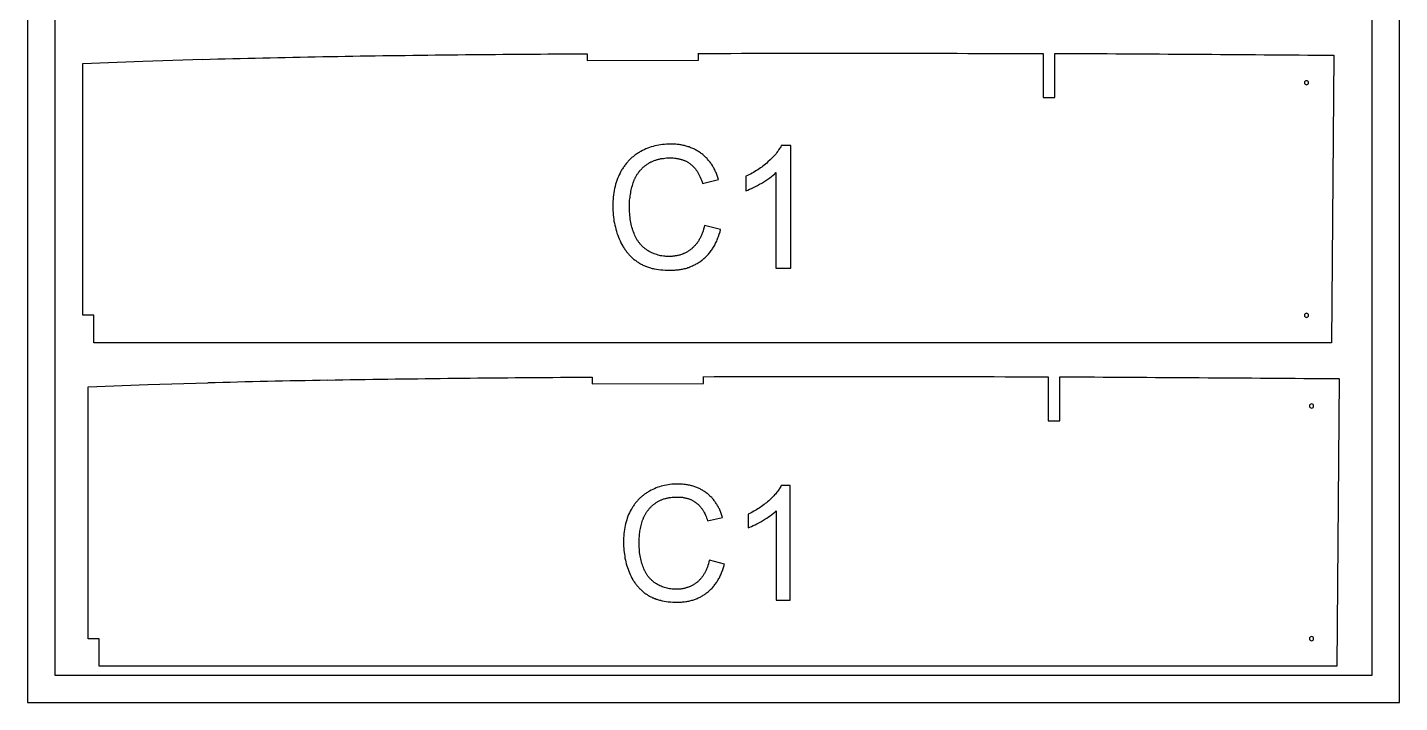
# Model space of a CAD drawing. Extents: x 2494 to 5794, y -1335 to 1258.
# Drawn here: x 2494 to 3494, y 0 to 492 of the extents above; entities that cross this region are included whole.
import ezdxf

# ---------------------------------------------------------------- set-up
doc = ezdxf.new("R2010")
doc.units = 0
for name, color, linetype in [('DH_200_CODES_PART_NUMBERS_', 1, 'CONTINUOUS'), ('DH_200_CUT_PVC_5MM', 7, 'CONTINUOUS'), ('DH_200_HOLES_PVC_5MM', 3, 'CONTINUOUS'), ('PVC_SHEET__5MM', 6, 'CONTINUOUS')]:
    doc.layers.add(name, color=color, linetype=linetype)

msp = doc.modelspace()

# ---------------------------------------------------------------- linework, layer by layer
at = {"layer": 'DH_200_CODES_PART_NUMBERS_'}
for points in [[(2987.8, 347.6), (2987.5, 346.2), (2987.1, 344.8), (2986.7, 343.6), (2986.5, 342.9), (2986.3, 342.3), (2986.1, 341.7), (2985.8, 341.1), (2985.6, 340.5), (2985.3, 339.9), (2985.1, 339.4), (2984.8, 338.8), (2984.5, 338.3), (2984.2, 337.7), (2984, 337.2), (2983.7, 336.7), (2983.3, 336.2), (2983, 335.7), (2982.7, 335.2), (2982.4, 334.7), (2982, 334.3), (2981.7, 333.8), (2981.3, 333.4), (2980.9, 333), (2980.5, 332.6), (2980.1, 332.2), (2979.7, 331.8), (2979.3, 331.4), (2978.9, 331), (2978.5, 330.6), (2978.1, 330.3), (2977.6, 330), (2977.2, 329.6), (2976.7, 329.3), (2976.3, 329), (2975.8, 328.7), (2975.4, 328.4), (2974.9, 328.1), (2974.4, 327.9), (2973.9, 327.6), (2973.4, 327.4), (2972.9, 327.2), (2972.4, 327), (2971.9, 326.7), (2971.4, 326.6), (2970.9, 326.4), (2970.4, 326.2), (2969.8, 326), (2969.3, 325.9), (2968.7, 325.7), (2968.2, 325.6), (2967.6, 325.5), (2967.1, 325.4), (2966.5, 325.3), (2965.9, 325.2), (2965.4, 325.1), (2964.8, 325.1), (2964.2, 325), (2963.6, 325), (2963, 325), (2962.4, 324.9), (2961.8, 324.9), (2960.7, 325), (2959.7, 325), (2958.8, 325.1), (2957.8, 325.2), (2956.8, 325.4), (2955.8, 325.5), (2954.9, 325.7), (2953.9, 326), (2953, 326.3), (2952.1, 326.6), (2951.1, 326.9), (2950.2, 327.3), (2949.3, 327.7), (2948.4, 328.1), (2947.5, 328.6), (2946.7, 329.1), (2946.2, 329.4), (2945.8, 329.7), (2945.4, 330), (2945, 330.2), (2944.6, 330.5), (2944.2, 330.8), (2943.8, 331.2), (2943.4, 331.5), (2943, 331.8), (2942.7, 332.2), (2942.3, 332.5), (2941.9, 332.9), (2941.6, 333.2), (2941.3, 333.6), (2940.9, 334), (2940.6, 334.4), (2940.3, 334.8), (2940, 335.2), (2939.7, 335.6), (2939.4, 336), (2939.1, 336.5), (2938.8, 336.9), (2938.5, 337.4), (2938.3, 337.8), (2938, 338.3), (2937.7, 338.8), (2937.5, 339.2), (2937.3, 339.7), (2937, 340.2), (2936.8, 340.7), (2936.4, 341.8), (2936, 342.8), (2935.6, 343.9), (2935.3, 345), (2934.9, 346.2), (2934.6, 347.3), (2934.4, 348.5), (2934.1, 349.7), (2933.9, 351), (2933.7, 352.2), (2933.5, 353.5), (2933.4, 354.8), (2933.3, 356.1), (2933.2, 357.4), (2933.1, 358.8), (2933.1, 360.2), (2933.1, 361.6), (2933.1, 362.7), (2933.1, 363.8), (2933.2, 364.9), (2933.2, 365.9), (2933.3, 367), (2933.5, 368.1), (2933.6, 369.2), (2933.8, 370.2), (2934, 371.3), (2934.2, 372.4), (2934.4, 373.4), (2934.6, 374.5), (2934.9, 375.5), (2935.2, 376.6), (2935.5, 377.6), (2935.9, 378.6), (2936, 379.2), (2936.2, 379.7), (2936.4, 380.2), (2936.6, 380.7), (2936.8, 381.2), (2937.1, 381.6), (2937.3, 382.1), (2937.5, 382.6), (2937.8, 383), (2938, 383.5), (2938.3, 383.9), (2938.5, 384.4), (2938.8, 384.8), (2939.1, 385.2), (2939.4, 385.7), (2939.7, 386.1), (2940, 386.5), (2940.3, 386.9), (2940.6, 387.3), (2940.9, 387.7), (2941.3, 388.1), (2941.6, 388.4), (2942, 388.8), (2942.4, 389.2), (2942.7, 389.5), (2943.1, 389.9), (2943.5, 390.2), (2943.9, 390.6), (2944.3, 390.9), (2944.7, 391.2), (2945.1, 391.5), (2945.5, 391.8), (2946, 392.1), (2946.4, 392.4), (2946.9, 392.7), (2947.3, 393), (2947.8, 393.3), (2948.2, 393.5), (2948.7, 393.8), (2949.2, 394), (2949.7, 394.2), (2950.2, 394.4), (2950.7, 394.6), (2951.2, 394.8), (2951.7, 395), (2952.2, 395.2), (2952.7, 395.4), (2953.3, 395.5), (2953.8, 395.7), (2954.3, 395.8), (2954.9, 395.9), (2955.5, 396.1), (2956, 396.2), (2956.6, 396.3), (2957.2, 396.4), (2957.8, 396.4), (2958.9, 396.6), (2960.2, 396.7), (2961.4, 396.7), (2962.7, 396.8), (2963.8, 396.7), (2964.9, 396.7), (2965.9, 396.6), (2966.4, 396.5), (2966.9, 396.5), (2967.4, 396.4), (2967.9, 396.3), (2968.4, 396.2), (2968.9, 396.1), (2969.4, 396), (2969.9, 395.9), (2970.4, 395.8), (2970.8, 395.6), (2971.3, 395.5), (2971.7, 395.4), (2972.2, 395.2), (2972.6, 395), (2973.1, 394.8), (2973.5, 394.7), (2973.9, 394.5), (2974.3, 394.3), (2974.8, 394.1), (2975.2, 393.8), (2975.6, 393.6), (2976, 393.4), (2976.3, 393.1), (2976.7, 392.9), (2977.1, 392.6), (2977.5, 392.3), (2977.8, 392), (2978.2, 391.8), (2978.5, 391.5), (2978.9, 391.1), (2979.2, 390.8), (2979.6, 390.5), (2979.9, 390.1), (2980.2, 389.8), (2980.6, 389.4), (2980.9, 389), (2981.2, 388.7), (2981.5, 388.3), (2981.8, 387.9), (2982.1, 387.4), (2982.4, 387), (2982.7, 386.6), (2982.9, 386.1), (2983.2, 385.7), (2983.5, 385.2), (2983.7, 384.7), (2984.2, 383.7), (2984.7, 382.7), (2985.2, 381.6), (2985.6, 380.5), (2986, 379.4), (2986.4, 378.2), (2998, 380.9), (2997.6, 382.4), (2997.3, 383.2), (2997, 383.9), (2996.8, 384.6), (2996.5, 385.3), (2996.2, 386), (2995.9, 386.7), (2995.6, 387.4), (2995.3, 388.1), (2994.9, 388.7), (2994.6, 389.4), (2994.2, 390), (2993.8, 390.6), (2993.5, 391.3), (2993.1, 391.9), (2992.7, 392.4), (2992.3, 393), (2991.8, 393.6), (2991.4, 394.2), (2991, 394.7), (2990.5, 395.2), (2990, 395.8), (2989.6, 396.3), (2989.1, 396.8), (2988.6, 397.3), (2988.1, 397.8), (2987.5, 398.2), (2987, 398.7), (2986.5, 399.2), (2985.9, 399.6), (2985.4, 400), (2984.8, 400.4), (2984.2, 400.9), (2983.6, 401.2), (2983, 401.6), (2982.4, 402), (2981.8, 402.3), (2981.2, 402.7), (2980.5, 403), (2979.9, 403.3), (2979.3, 403.6), (2978.6, 403.9), (2977.9, 404.2), (2977.3, 404.4), (2976.6, 404.7), (2975.9, 404.9), (2975.2, 405.1), (2974.5, 405.3), (2973.8, 405.5), (2973.1, 405.7), (2972.3, 405.9), (2971.6, 406), (2970.8, 406.2), (2970.1, 406.3), (2969.3, 406.4), (2968.5, 406.5), (2967.8, 406.6), (2967, 406.7), (2966.2, 406.7), (2964.6, 406.8), (2962.9, 406.8), (2961.5, 406.8), (2960, 406.7), (2958.6, 406.6), (2957.2, 406.5), (2955.8, 406.3), (2954.4, 406.1), (2953, 405.8), (2951.6, 405.5), (2950.3, 405.1), (2949, 404.7), (2947.7, 404.3), (2946.4, 403.8), (2945.1, 403.3), (2943.8, 402.7), (2942.6, 402.1), (2941.4, 401.5), (2940.7, 401.1), (2940.1, 400.8), (2939.6, 400.4), (2939, 400), (2938.4, 399.7), (2937.8, 399.3), (2937.3, 398.9), (2936.7, 398.5), (2936.2, 398), (2935.7, 397.6), (2935.1, 397.2), (2934.6, 396.7), (2934.1, 396.3), (2933.6, 395.8), (2933.2, 395.3), (2932.7, 394.8), (2932.2, 394.3), (2931.8, 393.8), (2931.3, 393.3), (2930.9, 392.8), (2930.4, 392.3), (2930, 391.7), (2929.6, 391.2), (2929.2, 390.6), (2928.8, 390), (2928.4, 389.4), (2928, 388.9), (2927.6, 388.3), (2927.3, 387.6), (2926.9, 387), (2926.2, 385.7), (2925.6, 384.4), (2925, 383.1), (2924.4, 381.7), (2923.9, 380.4), (2923.5, 378.9), (2923, 377.5), (2922.6, 376), (2922.3, 374.5), (2922, 373), (2921.7, 371.4), (2921.5, 369.8), (2921.3, 368.2), (2921.1, 366.6), (2921, 364.9), (2921, 363.2), (2920.9, 361.5), (2921, 359.9), (2921, 358.4), (2921.1, 356.8), (2921.2, 355.2), (2921.4, 353.7), (2921.6, 352.2), (2921.8, 350.7), (2922.1, 349.2), (2922.4, 347.7), (2922.8, 346.2), (2923.2, 344.8), (2923.6, 343.3), (2924, 341.9), (2924.5, 340.5), (2925.1, 339.1), (2925.6, 337.7), (2926.2, 336.3), (2926.9, 335), (2927.6, 333.7), (2928.3, 332.5), (2928.6, 331.9), (2929, 331.3), (2929.4, 330.7), (2929.8, 330.1), (2930.2, 329.5), (2930.6, 329), (2931, 328.4), (2931.4, 327.9), (2931.9, 327.4), (2932.3, 326.9), (2932.7, 326.3), (2933.2, 325.9), (2933.7, 325.4), (2934.1, 324.9), (2934.6, 324.4), (2935.1, 324), (2935.6, 323.5), (2936.1, 323.1), (2936.6, 322.7), (2937.2, 322.3), (2937.7, 321.9), (2938.2, 321.5), (2938.8, 321.1), (2939.4, 320.7), (2939.9, 320.4), (2940.5, 320), (2941.1, 319.7), (2941.7, 319.4), (2942.3, 319), (2942.9, 318.7), (2943.5, 318.4), (2944.2, 318.2), (2944.8, 317.9), (2945.5, 317.6), (2946.2, 317.4), (2946.9, 317.2), (2947.6, 316.9), (2948.3, 316.7), (2949, 316.5), (2949.7, 316.3), (2950.4, 316.2), (2951.2, 316), (2952.7, 315.7), (2954.3, 315.4), (2955.9, 315.2), (2957.5, 315.1), (2959.2, 315), (2961, 314.9), (2962.7, 314.9), (2963.6, 314.9), (2964.5, 314.9), (2965.3, 314.9), (2966.1, 315), (2967, 315.1), (2967.8, 315.1), (2968.6, 315.2), (2969.4, 315.4), (2970.2, 315.5), (2971, 315.6), (2971.8, 315.8), (2972.5, 315.9), (2973.3, 316.1), (2974.1, 316.3), (2974.8, 316.5), (2975.6, 316.8), (2976.3, 317), (2977, 317.3), (2977.7, 317.6), (2978.4, 317.8), (2979.1, 318.2), (2979.8, 318.5), (2980.5, 318.8), (2981.2, 319.2), (2981.8, 319.5), (2982.5, 319.9), (2983.1, 320.3), (2983.8, 320.7), (2984.4, 321.1), (2985, 321.6), (2985.6, 322), (2986.2, 322.5), (2986.8, 323), (2987.4, 323.5), (2988, 324), (2988.5, 324.5), (2989.1, 325), (2989.6, 325.6), (2990.2, 326.1), (2990.7, 326.7), (2991.2, 327.3), (2991.7, 327.9), (2992.1, 328.5), (2992.6, 329.2), (2993.1, 329.8), (2993.5, 330.5), (2993.9, 331.1), (2994.4, 331.8), (2994.8, 332.5), (2995.2, 333.2), (2995.6, 334), (2995.9, 334.7), (2996.3, 335.4), (2996.7, 336.2), (2997, 337), (2997.3, 337.8), (2997.6, 338.6), (2998, 339.4), (2998.5, 341.1), (2999.1, 342.8), (2999.5, 344.6)], [(3039.8, 386), (3039.8, 316.4), (3050.7, 316.4), (3050.7, 405.7), (3043.7, 405.7), (3043.3, 404.9), (3042.9, 404.2), (3042.5, 403.5), (3042, 402.8), (3041.5, 402), (3041, 401.3), (3040.4, 400.6), (3039.9, 399.8), (3039.2, 399.1), (3038.6, 398.3), (3037.9, 397.6), (3037.2, 396.8), (3036.4, 396.1), (3035.6, 395.3), (3034, 393.8), (3033.1, 393), (3032.2, 392.3), (3031.3, 391.5), (3030.4, 390.8), (3029.5, 390.1), (3028.5, 389.4), (3027.6, 388.8), (3026.6, 388.1), (3025.6, 387.5), (3024.5, 386.8), (3023.5, 386.2), (3022.4, 385.6), (3021.3, 385), (3020.2, 384.5), (3019.1, 383.9), (3018, 383.4), (3018, 372.8), (3019.3, 373.3), (3020.6, 373.9), (3022, 374.5), (3023.4, 375.1), (3024.9, 375.9), (3026.4, 376.7), (3027.9, 377.5), (3029.5, 378.4), (3031, 379.4), (3032.5, 380.3), (3033.9, 381.3), (3035.3, 382.2), (3036.5, 383.1), (3037.7, 384.1), (3038.8, 385), (3039.3, 385.5)], [(2991.3, 103.7), (2991, 102.4), (2990.7, 101.1), (2990.3, 99.9), (2990.1, 99.3), (2989.9, 98.8), (2989.7, 98.2), (2989.5, 97.6), (2989.2, 97.1), (2989, 96.5), (2988.8, 96), (2988.5, 95.5), (2988.3, 95), (2988, 94.5), (2987.7, 94), (2987.4, 93.5), (2987.1, 93), (2986.8, 92.6), (2986.5, 92.1), (2986.2, 91.7), (2985.9, 91.3), (2985.6, 90.8), (2985.2, 90.4), (2984.9, 90), (2984.5, 89.6), (2984.1, 89.3), (2983.8, 88.9), (2983.4, 88.5), (2983, 88.2), (2982.6, 87.8), (2982.2, 87.5), (2981.8, 87.2), (2981.4, 86.9), (2981, 86.6), (2980.5, 86.3), (2980.1, 86), (2979.7, 85.8), (2979.2, 85.5), (2978.8, 85.3), (2978.3, 85), (2977.9, 84.8), (2977.4, 84.6), (2976.9, 84.4), (2976.5, 84.2), (2976, 84), (2975.5, 83.8), (2975, 83.7), (2974.5, 83.5), (2974, 83.4), (2973.5, 83.3), (2973, 83.1), (2972.4, 83), (2971.9, 82.9), (2971.4, 82.8), (2970.9, 82.8), (2970.3, 82.7), (2969.8, 82.6), (2969.2, 82.6), (2968.7, 82.6), (2968.1, 82.5), (2967.5, 82.5), (2966.9, 82.5), (2966, 82.5), (2965.1, 82.6), (2964.1, 82.7), (2963.2, 82.8), (2962.3, 82.9), (2961.4, 83.1), (2960.5, 83.3), (2959.6, 83.5), (2958.7, 83.8), (2957.9, 84), (2957, 84.4), (2956.1, 84.7), (2955.3, 85.1), (2954.5, 85.5), (2953.6, 86), (2952.8, 86.4), (2952.4, 86.7), (2952, 86.9), (2951.6, 87.2), (2951.2, 87.5), (2950.9, 87.8), (2950.5, 88), (2950.1, 88.3), (2949.8, 88.6), (2949.4, 88.9), (2949.1, 89.3), (2948.7, 89.6), (2948.4, 89.9), (2948.1, 90.3), (2947.8, 90.6), (2947.4, 91), (2947.1, 91.3), (2946.8, 91.7), (2946.5, 92.1), (2946.3, 92.5), (2946, 92.9), (2945.7, 93.3), (2945.5, 93.7), (2945.2, 94.1), (2944.9, 94.6), (2944.7, 95), (2944.5, 95.4), (2944.2, 95.9), (2944, 96.3), (2943.8, 96.8), (2943.6, 97.3), (2943.2, 98.3), (2942.8, 99.3), (2942.5, 100.3), (2942.1, 101.3), (2941.8, 102.4), (2941.6, 103.5), (2941.3, 104.6), (2941.1, 105.7), (2940.9, 106.9), (2940.7, 108), (2940.5, 109.2), (2940.4, 110.4), (2940.3, 111.7), (2940.2, 112.9), (2940.1, 114.2), (2940.1, 115.5), (2940.1, 116.8), (2940.1, 117.8), (2940.1, 118.9), (2940.2, 119.9), (2940.3, 120.9), (2940.3, 121.9), (2940.5, 122.9), (2940.6, 123.9), (2940.7, 124.9), (2940.9, 125.9), (2941.1, 126.9), (2941.3, 127.9), (2941.6, 128.9), (2941.8, 129.9), (2942.1, 130.8), (2942.4, 131.8), (2942.7, 132.8), (2942.9, 133.3), (2943, 133.7), (2943.2, 134.2), (2943.4, 134.7), (2943.6, 135.1), (2943.8, 135.6), (2944, 136), (2944.2, 136.5), (2944.5, 136.9), (2944.7, 137.3), (2945, 137.7), (2945.2, 138.2), (2945.5, 138.6), (2945.7, 139), (2946, 139.4), (2946.3, 139.7), (2946.6, 140.1), (2946.9, 140.5), (2947.2, 140.9), (2947.5, 141.2), (2947.8, 141.6), (2948.1, 141.9), (2948.4, 142.3), (2948.8, 142.6), (2949.1, 143), (2949.5, 143.3), (2949.8, 143.6), (2950.2, 143.9), (2950.6, 144.2), (2951, 144.5), (2951.4, 144.8), (2951.8, 145.1), (2952.2, 145.4), (2952.6, 145.7), (2953, 146), (2953.4, 146.2), (2953.8, 146.5), (2954.3, 146.7), (2954.7, 146.9), (2955.2, 147.1), (2955.6, 147.4), (2956.1, 147.6), (2956.6, 147.7), (2957, 147.9), (2957.5, 148.1), (2958, 148.3), (2958.5, 148.4), (2959, 148.6), (2959.5, 148.7), (2960, 148.8), (2960.5, 149), (2961, 149.1), (2961.6, 149.2), (2962.1, 149.3), (2962.6, 149.4), (2963.2, 149.4), (2964.3, 149.6), (2965.4, 149.7), (2966.6, 149.7), (2967.8, 149.7), (2968.8, 149.7), (2969.8, 149.7), (2970.8, 149.6), (2971.3, 149.5), (2971.8, 149.5), (2972.3, 149.4), (2972.7, 149.3), (2973.2, 149.2), (2973.7, 149.1), (2974.1, 149), (2974.6, 148.9), (2975, 148.8), (2975.4, 148.7), (2975.9, 148.6), (2976.3, 148.4), (2976.7, 148.3), (2977.1, 148.1), (2977.5, 147.9), (2977.9, 147.8), (2978.3, 147.6), (2978.7, 147.4), (2979.1, 147.2), (2979.5, 147), (2979.9, 146.8), (2980.2, 146.6), (2980.6, 146.3), (2980.9, 146.1), (2981.3, 145.8), (2981.6, 145.6), (2982, 145.3), (2982.3, 145), (2982.7, 144.8), (2983, 144.5), (2983.3, 144.2), (2983.6, 143.9), (2983.9, 143.5), (2984.2, 143.2), (2984.5, 142.9), (2984.8, 142.5), (2985.1, 142.2), (2985.4, 141.8), (2985.7, 141.4), (2986, 141), (2986.2, 140.6), (2986.5, 140.2), (2986.8, 139.8), (2987, 139.4), (2987.3, 138.9), (2987.5, 138.5), (2988, 137.6), (2988.4, 136.6), (2988.9, 135.6), (2989.3, 134.5), (2989.7, 133.5), (2990, 132.4), (3000.9, 134.9), (3000.5, 136.3), (3000.2, 137), (3000, 137.7), (2999.7, 138.4), (2999.5, 139.1), (2999.2, 139.7), (2998.9, 140.3), (2998.6, 141), (2998.3, 141.6), (2998, 142.2), (2997.7, 142.8), (2997.3, 143.4), (2997, 144), (2996.6, 144.6), (2996.2, 145.1), (2995.9, 145.7), (2995.5, 146.2), (2995.1, 146.8), (2994.7, 147.3), (2994.3, 147.8), (2993.8, 148.3), (2993.4, 148.8), (2993, 149.3), (2992.5, 149.8), (2992, 150.2), (2991.6, 150.7), (2991.1, 151.1), (2990.6, 151.6), (2990.1, 152), (2989.6, 152.4), (2989, 152.8), (2988.5, 153.2), (2987.9, 153.6), (2987.4, 153.9), (2986.8, 154.3), (2986.3, 154.6), (2985.7, 155), (2985.1, 155.3), (2984.5, 155.6), (2983.9, 155.9), (2983.3, 156.1), (2982.7, 156.4), (2982.1, 156.7), (2981.5, 156.9), (2980.8, 157.1), (2980.2, 157.4), (2979.5, 157.6), (2978.9, 157.8), (2978.2, 157.9), (2977.5, 158.1), (2976.8, 158.3), (2976.1, 158.4), (2975.4, 158.5), (2974.7, 158.6), (2974, 158.8), (2973.3, 158.8), (2972.6, 158.9), (2971.8, 159), (2971.1, 159.1), (2969.6, 159.1), (2968, 159.2), (2966.7, 159.1), (2965.3, 159.1), (2964, 159), (2962.6, 158.8), (2961.3, 158.7), (2960, 158.4), (2958.7, 158.2), (2957.5, 157.9), (2956.2, 157.6), (2955, 157.2), (2953.7, 156.8), (2952.5, 156.3), (2951.3, 155.8), (2950.2, 155.3), (2949, 154.7), (2947.8, 154.1), (2947.3, 153.8), (2946.7, 153.5), (2946.2, 153.1), (2945.6, 152.8), (2945.1, 152.4), (2944.5, 152.1), (2944, 151.7), (2943.5, 151.3), (2943, 150.9), (2942.5, 150.5), (2942, 150.1), (2941.6, 149.7), (2941.1, 149.3), (2940.6, 148.8), (2940.2, 148.4), (2939.7, 147.9), (2939.3, 147.5), (2938.9, 147), (2938.4, 146.5), (2938, 146), (2937.6, 145.5), (2937.2, 145), (2936.8, 144.5), (2936.5, 144), (2936.1, 143.4), (2935.7, 142.9), (2935.4, 142.3), (2935, 141.8), (2934.7, 141.2), (2934.3, 140.6), (2933.7, 139.4), (2933.1, 138.2), (2932.5, 137), (2932, 135.7), (2931.5, 134.4), (2931.1, 133.1), (2930.7, 131.7), (2930.3, 130.3), (2930, 128.9), (2929.7, 127.5), (2929.4, 126), (2929.2, 124.5), (2929, 123), (2928.9, 121.5), (2928.8, 119.9), (2928.8, 118.4), (2928.7, 116.7), (2928.8, 115.3), (2928.8, 113.8), (2928.9, 112.3), (2929, 110.9), (2929.2, 109.4), (2929.4, 108), (2929.6, 106.6), (2929.8, 105.2), (2930.1, 103.8), (2930.5, 102.4), (2930.8, 101.1), (2931.2, 99.7), (2931.6, 98.4), (2932.1, 97.1), (2932.6, 95.7), (2933.1, 94.4), (2933.7, 93.2), (2934.3, 91.9), (2934.9, 90.7), (2935.6, 89.5), (2935.9, 89), (2936.3, 88.4), (2936.6, 87.9), (2937, 87.3), (2937.4, 86.8), (2937.8, 86.3), (2938.1, 85.8), (2938.5, 85.3), (2938.9, 84.8), (2939.4, 84.3), (2939.8, 83.8), (2940.2, 83.4), (2940.6, 82.9), (2941.1, 82.5), (2941.5, 82), (2942, 81.6), (2942.5, 81.2), (2942.9, 80.8), (2943.4, 80.4), (2943.9, 80), (2944.4, 79.6), (2944.9, 79.3), (2945.4, 78.9), (2946, 78.6), (2946.5, 78.2), (2947, 77.9), (2947.6, 77.6), (2948.2, 77.3), (2948.7, 77), (2949.3, 76.7), (2949.9, 76.4), (2950.5, 76.2), (2951.1, 75.9), (2951.7, 75.7), (2952.4, 75.4), (2953, 75.2), (2953.6, 75), (2954.3, 74.8), (2955, 74.6), (2955.7, 74.5), (2956.3, 74.3), (2957, 74.1), (2958.5, 73.9), (2959.9, 73.6), (2961.4, 73.4), (2963, 73.3), (2964.6, 73.2), (2966.2, 73.1), (2967.9, 73.1), (2968.7, 73.1), (2969.5, 73.1), (2970.3, 73.2), (2971, 73.2), (2971.8, 73.3), (2972.6, 73.3), (2973.3, 73.4), (2974.1, 73.5), (2974.8, 73.7), (2975.6, 73.8), (2976.3, 73.9), (2977, 74.1), (2977.8, 74.3), (2978.5, 74.5), (2979.2, 74.7), (2979.9, 74.9), (2980.5, 75.1), (2981.2, 75.3), (2981.9, 75.6), (2982.5, 75.9), (2983.2, 76.2), (2983.8, 76.5), (2984.5, 76.8), (2985.1, 77.1), (2985.7, 77.4), (2986.3, 77.8), (2986.9, 78.2), (2987.5, 78.5), (2988.1, 78.9), (2988.7, 79.4), (2989.3, 79.8), (2989.8, 80.2), (2990.4, 80.7), (2991, 81.1), (2991.5, 81.6), (2992, 82.1), (2992.5, 82.6), (2993, 83.1), (2993.5, 83.6), (2994, 84.2), (2994.5, 84.7), (2994.9, 85.3), (2995.4, 85.9), (2995.8, 86.5), (2996.2, 87.1), (2996.7, 87.7), (2997.1, 88.3), (2997.5, 88.9), (2997.8, 89.6), (2998.2, 90.3), (2998.6, 90.9), (2998.9, 91.6), (2999.3, 92.3), (2999.6, 93.1), (2999.9, 93.8), (3000.2, 94.5), (3000.5, 95.3), (3000.8, 96), (3001.4, 97.6), (3001.9, 99.2), (3002.3, 100.9)], [(3040, 139.6), (3040, 74.5), (3050.2, 74.5), (3050.2, 158.1), (3043.6, 158.1), (3043.3, 157.4), (3042.9, 156.7), (3042.5, 156), (3042.1, 155.4), (3041.6, 154.7), (3041.1, 154), (3040.6, 153.3), (3040, 152.6), (3039.4, 151.9), (3038.8, 151.2), (3038.2, 150.5), (3037.5, 149.8), (3036.8, 149.1), (3036.1, 148.4), (3034.6, 146.9), (3033.7, 146.2), (3032.9, 145.5), (3032.1, 144.9), (3031.2, 144.2), (3030.3, 143.5), (3029.4, 142.9), (3028.5, 142.3), (3027.6, 141.6), (3026.7, 141), (3025.7, 140.4), (3024.7, 139.9), (3023.7, 139.3), (3021.7, 138.2), (3019.6, 137.2), (3019.6, 127.3), (3020.8, 127.8), (3022, 128.3), (3023.3, 128.9), (3024.6, 129.5), (3026, 130.2), (3027.4, 130.9), (3028.8, 131.7), (3030.3, 132.6), (3031.8, 133.5), (3033.2, 134.3), (3034.5, 135.2), (3035.7, 136.1), (3036.9, 137), (3038, 137.9), (3039, 138.7), (3039.5, 139.2)]]:
    msp.add_lwpolyline(points, close=True, dxfattribs=at)
at = {"layer": 'DH_200_CUT_PVC_5MM'}
for p, q in [((2884.6, 472.5), (2902.3, 472.6)), ((2902.3, 472.6), (2902.3, 467.6)), ((2983.3, 468), (2983.3, 473)), ((3234.6, 472.9), (3234.6, 440.8)), ((3243, 440.8), (3243, 472.9)), ((3446.5, 471.5), (3444.8, 262.1)), ((2534.8, 465.5), (2578.4, 467.2)), ((2534.8, 282.1), (2534.8, 465.5)), ((2578.4, 467.2), (2622.1, 468.6)), ((2902.3, 467.6), (2983.3, 468)), ((3234.6, 440.8), (3243, 440.8)), ((2542.8, 282.1), (2534.8, 282.1)), ((2542.8, 262.1), (2542.8, 282.1)), ((3444.8, 262.1), (2542.8, 262.1)), ((2538.5, 229.9), (2582.1, 231.7)), ((2582.1, 231.7), (2625.7, 233)), ((2888.2, 237), (2905.9, 237.1)), ((2905.9, 237.1), (2906, 232.1)), ((2906, 232.1), (2987, 232.4)), ((2987, 232.4), (2987, 237.4)), ((3238.3, 237.3), (3238.3, 205.3)), ((3246.7, 205.3), (3246.7, 237.3)), ((3450.2, 236), (3448.5, 26.5)), ((2538.5, 46.5), (2538.5, 229.9)), ((3238.3, 205.3), (3246.7, 205.3)), ((2546.5, 46.5), (2538.5, 46.5)), ((2546.5, 26.5), (2546.5, 46.5)), ((3448.5, 26.5), (2546.5, 26.5))]:
    msp.add_line(p, q, dxfattribs=at)
at = {"layer": 'DH_200_CUT_PVC_5MM', "extrusion": (0, 0, -1)}
for centre, radius, start, end in [((-2858.3, -8133.5), 8605.3, 88.42706, 89.00927), ((-2974.5, -15113.2), 15586, 89.02596, 89.66945), ((-3092.8, -48212.9, 0), 48685.9, 89.87116, 90.16692), ((-2866.5, -70836, 0), 71309.9, 90.302539, 90.466035), ((-2861.9, -8369), 8605.3, 88.42706, 89.00927), ((-2978.1, -15348.8), 15586, 89.02596, 89.66945), ((-3096.4, -48448.4, 0), 48685.9, 89.87116, 90.16692), ((-2870.1, -71071.6, 0), 71309.9, 90.302539, 90.466035)]:
    msp.add_arc(centre, radius, start, end, dxfattribs=at)
at = {"layer": 'DH_200_HOLES_PVC_5MM', "extrusion": (0, 0, -1)}
for centre in [(-3426.5, 451.5), (-3426.5, 282.1), (-3430.2, 216), (-3430.2, 46.5)]:
    msp.add_circle(centre, 1.5, dxfattribs=at)
at = {"layer": 'PVC_SHEET__5MM'}
for points in [[(2494.3, 0), (3494.3, 0), (3494.3, 1000), (2494.3, 1000)], [(2514.3, 20), (3474.3, 20), (3474.3, 980), (2514.3, 980)]]:
    msp.add_lwpolyline(points, close=True, dxfattribs=at)

doc.saveas('drawing.dxf')
